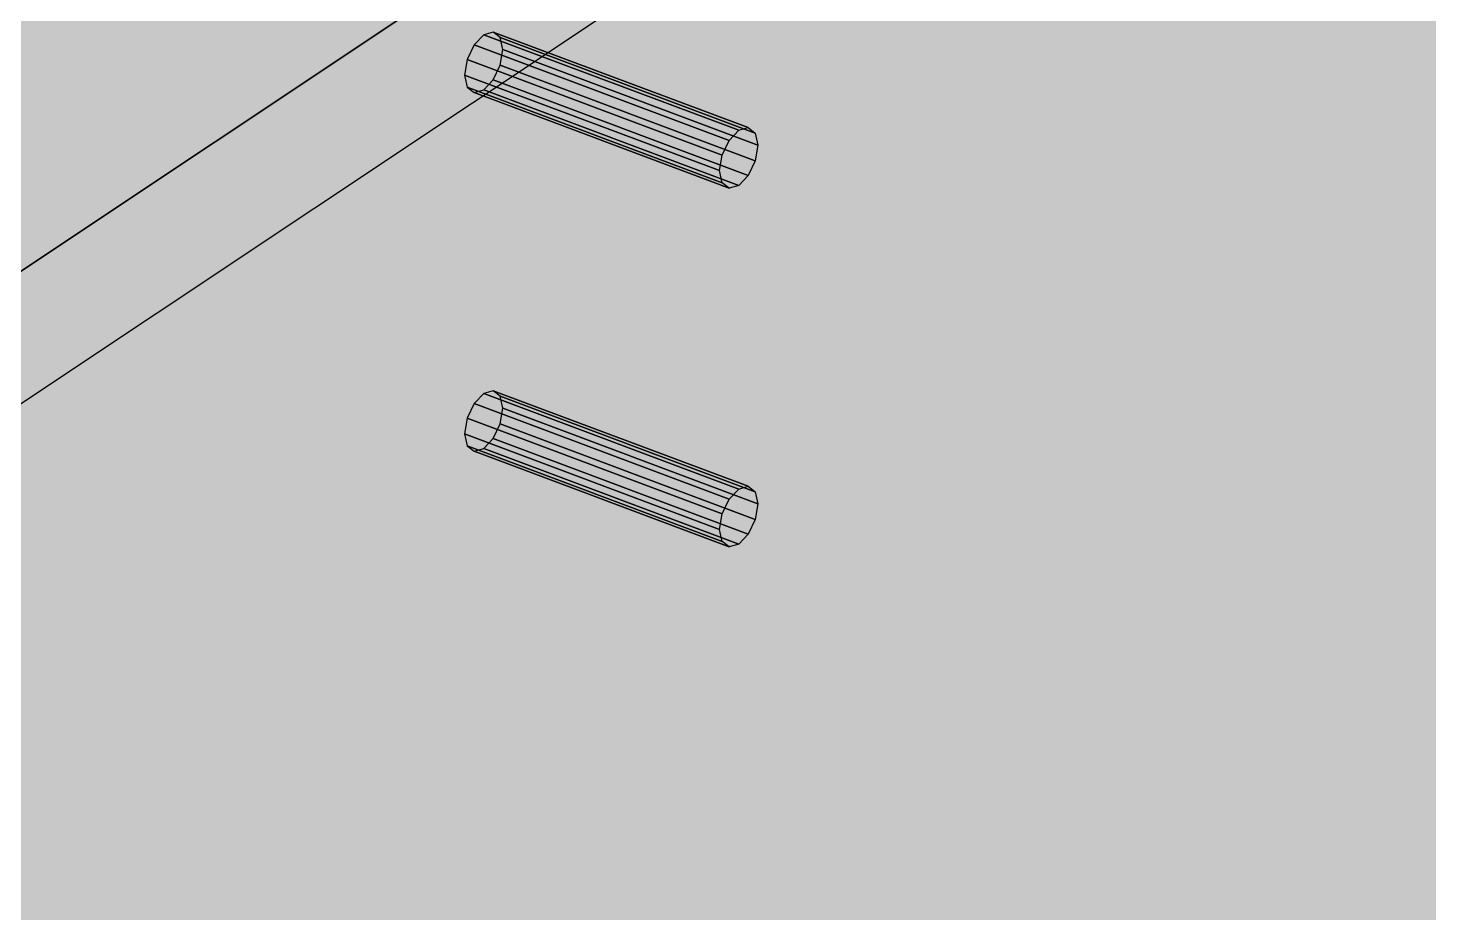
# Model space of a CAD drawing. Header units: millimetres. Extents: x 50 to 612415, y 2 to 4150.
# Drawn here: x 470819.75 to 470865.07, y 2756.14 to 2784.78 of the extents above; entities that cross this region are included whole.
import ezdxf

# ---------------------------------------------------------------- set-up
doc = ezdxf.new("R2010")
doc.units = ezdxf.units.MM
doc.layers.add('HATCH', color=8, linetype='Continuous', lineweight=9)
doc.layers.add('OUTLINE', color=7, linetype='Continuous', lineweight=25)

msp = doc.modelspace()

# ---------------------------------------------------------------- hatches: boundary and pattern name
at = {"layer": 'HATCH', "true_color": 0xccae87}
for points in [[(470093.304, 3132.09), (469761.573, 3099.927), (471407.856, 2492.235)], [(470233.501, 3079.516), (470093.304, 3132.09), (471407.856, 2492.235)], [(470093.304, 3128.519), (469761.573, 3096.356), (471407.856, 2488.664)], [(471407.856, 2488.664), (469761.573, 3096.356), (470093.304, 3128.519)], [(470233.501, 3075.945), (470093.304, 3128.519), (471407.856, 2488.664)], [(471407.856, 2488.664), (470093.304, 3128.519), (470233.501, 3075.945)], [(470093.304, 3124.055), (469761.573, 3091.892), (471407.856, 2484.201)], [(471407.856, 2484.201), (469761.573, 3091.892), (470093.304, 3124.055)], [(470233.501, 3071.481), (470093.304, 3124.055), (471407.856, 2484.201)], [(471407.856, 2484.201), (470093.304, 3124.055), (470233.501, 3071.481)], [(470093.304, 3122.269), (469762.81, 3090.931), (471406.207, 2483.034)], [(471406.207, 2483.034), (469762.81, 3090.931), (470093.304, 3122.269)], [(470233.501, 3069.696), (470093.304, 3122.269), (471406.207, 2483.034)], [(471406.207, 2483.034), (470093.304, 3122.269), (470233.501, 3069.696)], [(470093.304, 3121.823), (469763.12, 3090.691), (471405.794, 2482.742)], [(471405.794, 2482.742), (469763.12, 3090.691), (470093.304, 3121.823)], [(470233.501, 3069.249), (470093.304, 3121.823), (471405.794, 2482.742)], [(471405.794, 2482.742), (470093.304, 3121.823), (470233.501, 3069.249)], [(470093.304, 3119.591), (469764.666, 3089.49), (471403.732, 2481.283)], [(471403.732, 2481.283), (469764.666, 3089.49), (470093.304, 3119.591)], [(470233.501, 3067.017), (470093.304, 3119.591), (471403.732, 2481.283)], [(471403.732, 2481.283), (470093.304, 3119.591), (470233.501, 3067.017)], [(471400.434, 2478.949), (469767.14, 3087.568), (470093.304, 3116.02)], [(471400.434, 2478.949), (470093.304, 3116.02), (470233.501, 3063.446)], [(470373.698, 3026.942), (470233.501, 3079.516), (471407.856, 2492.235)], [(471407.856, 2488.664), (470233.501, 3075.945), (470373.698, 3023.371)], [(470373.698, 3023.371), (470233.501, 3075.945), (471407.856, 2488.664)], [(471407.856, 2484.201), (470233.501, 3071.481), (470373.698, 3018.907)], [(470373.698, 3018.907), (470233.501, 3071.481), (471407.856, 2484.201)], [(470373.698, 3017.122), (470233.501, 3069.696), (471406.207, 2483.034)], [(471406.207, 2483.034), (470233.501, 3069.696), (470373.698, 3017.122)], [(470373.698, 3016.675), (470233.501, 3069.249), (471405.794, 2482.742)], [(471405.794, 2482.742), (470233.501, 3069.249), (470373.698, 3016.675)], [(471403.732, 2481.283), (470233.501, 3067.017), (470373.698, 3014.444)], [(470373.698, 3014.444), (470233.501, 3067.017), (471403.732, 2481.283)], [(471400.434, 2478.949), (470233.501, 3063.446), (470373.698, 3010.873)], [(470513.895, 2974.368), (470373.698, 3026.942), (471407.856, 2492.235)], [(470513.895, 2970.797), (470373.698, 3023.371), (471407.856, 2488.664)], [(471407.856, 2488.664), (470373.698, 3023.371), (470513.895, 2970.797)], [(470513.895, 2966.333), (470373.698, 3018.907), (471407.856, 2484.201)], [(471407.856, 2484.201), (470373.698, 3018.907), (470513.895, 2966.333)], [(470513.895, 2964.548), (470373.698, 3017.122), (471406.207, 2483.034)], [(471406.207, 2483.034), (470373.698, 3017.122), (470513.895, 2964.548)], [(470513.895, 2964.102), (470373.698, 3016.675), (471405.794, 2482.742)], [(471405.794, 2482.742), (470373.698, 3016.675), (470513.895, 2964.102)], [(470513.895, 2961.87), (470373.698, 3014.444), (471403.732, 2481.283)], [(471403.732, 2481.283), (470373.698, 3014.444), (470513.895, 2961.87)], [(471400.434, 2478.949), (470373.698, 3010.873), (470513.895, 2958.299)], [(470654.091, 2918.223), (470513.895, 2970.797), (471407.856, 2488.664)], [(471407.856, 2488.664), (470513.895, 2970.797), (470654.091, 2918.223)], [(470654.091, 2913.76), (470513.895, 2966.333), (471407.856, 2484.201)], [(471407.856, 2484.201), (470513.895, 2966.333), (470654.091, 2913.76)], [(470654.091, 2911.974), (470513.895, 2964.548), (471406.207, 2483.034)], [(471406.207, 2483.034), (470513.895, 2964.548), (470654.091, 2911.974)], [(470654.091, 2911.528), (470513.895, 2964.102), (471405.794, 2482.742)], [(471405.794, 2482.742), (470513.895, 2964.102), (470654.091, 2911.528)], [(470654.091, 2909.296), (470513.895, 2961.87), (471403.732, 2481.283)], [(471403.732, 2481.283), (470513.895, 2961.87), (470654.091, 2909.296)], [(471400.434, 2478.949), (470513.895, 2958.299), (470654.091, 2905.725)], [(470742.952, 2734.449), (470866.655, 2816.918), (470874.902, 2813.825), (470751.198, 2731.356)], [(470751.198, 2731.356), (470874.902, 2813.825), (470879.025, 2812.279), (470755.322, 2729.81)]]:
    msp.add_hatch(color=43, dxfattribs=at).paths.add_polyline_path(points)
at = {"layer": 'HATCH', "true_color": 0xbda27d}
for points in [[(470775.114, 2744.973), (470742.952, 2734.449), (470866.655, 2816.918)], [(470775.424, 2745.059), (470775.114, 2744.973), (470866.655, 2816.918)], [(470775.65, 2744.883), (470775.424, 2745.059), (470866.655, 2816.918)], [(470834.492, 2784.558), (470775.65, 2744.883), (470866.655, 2816.918)], [(470834.801, 2784.644), (470834.492, 2784.558), (470866.655, 2816.918)], [(470834.801, 2783.098), (470866.655, 2816.918), (470866.655, 2735.677)], [(470834.801, 2783.098), (470835.028, 2783.576), (470866.655, 2816.918)], [(470835.028, 2784.468), (470834.801, 2784.644), (470866.655, 2816.918)], [(470835.028, 2783.576), (470835.11, 2784.077), (470866.655, 2816.918)], [(470835.11, 2784.077), (470835.028, 2784.468), (470866.655, 2816.918)], [(470768.006, 2683.267), (470751.198, 2731.356), (470874.902, 2813.825)], [(470874.902, 2813.825), (470751.198, 2731.356), (470783.361, 2741.88)], [(470859.439, 2745.711), (470768.006, 2683.267), (470874.902, 2813.825)], [(470874.902, 2813.825), (470783.361, 2741.88), (470783.67, 2741.967)], [(470874.902, 2813.825), (470783.67, 2741.967), (470783.897, 2741.791)], [(470874.902, 2813.825), (470783.897, 2741.791), (470842.739, 2781.465)], [(470874.902, 2813.825), (470842.739, 2781.465), (470843.048, 2781.552)], [(470874.902, 2732.585), (470874.902, 2813.825), (470843.048, 2780.005)], [(470874.902, 2813.825), (470843.274, 2780.483), (470843.048, 2780.005)], [(470874.902, 2813.825), (470843.048, 2781.552), (470843.274, 2781.376)], [(470874.902, 2813.825), (470843.357, 2780.985), (470843.274, 2780.483)], [(470874.902, 2813.825), (470843.274, 2781.376), (470843.357, 2780.985)], [(470859.799, 2745.883), (470859.439, 2745.711), (470874.902, 2813.825)], [(470860.134, 2745.906), (470859.799, 2745.883), (470874.902, 2813.825)], [(470860.423, 2745.779), (470860.134, 2745.906), (470874.902, 2813.825)], [(470860.644, 2745.51), (470860.423, 2745.779), (470874.902, 2813.825)], [(470860.783, 2745.118), (470860.644, 2745.51), (470874.902, 2813.825)], [(470860.783, 2744.079), (470874.902, 2813.825), (470874.902, 2732.585)], [(470860.783, 2744.079), (470860.83, 2744.63), (470874.902, 2813.825)], [(470860.83, 2744.63), (470860.783, 2745.118), (470874.902, 2813.825)], [(470879.025, 2812.279), (470755.322, 2729.81), (470772.129, 2681.72)], [(470879.025, 2812.279), (470772.129, 2681.72), (470863.562, 2744.165)], [(470834.492, 2784.558), (470834.183, 2784.232), (470775.65, 2744.883)], [(470834.183, 2784.232), (470833.956, 2783.754), (470775.65, 2744.883)], [(470833.956, 2783.754), (470833.873, 2783.252), (470775.65, 2744.883)], [(470833.873, 2783.252), (470775.733, 2744.492), (470775.65, 2744.883)], [(470775.733, 2744.492), (470833.873, 2783.252), (470833.956, 2782.861)], [(470775.114, 2743.187), (470833.956, 2782.861), (470834.183, 2782.685)], [(470775.114, 2743.187), (470775.424, 2743.513), (470833.956, 2782.861)], [(470834.492, 2772.952), (470775.114, 2743.187), (470834.183, 2782.685)], [(470775.424, 2743.513), (470775.65, 2743.991), (470833.956, 2782.861)], [(470775.65, 2743.991), (470775.733, 2744.492), (470833.956, 2782.861)], [(470834.183, 2782.685), (470834.492, 2782.772), (470866.655, 2735.677)], [(470835.11, 2772.471), (470834.183, 2782.685), (470866.655, 2735.677)], [(470835.11, 2772.471), (470835.028, 2772.863), (470834.183, 2782.685)], [(470835.028, 2772.863), (470834.801, 2773.038), (470834.183, 2782.685)], [(470834.801, 2773.038), (470834.492, 2772.952), (470834.183, 2782.685)], [(470834.492, 2782.772), (470834.801, 2783.098), (470866.655, 2735.677)], [(470783.897, 2741.791), (470842.429, 2781.139), (470842.739, 2781.465)], [(470783.897, 2741.791), (470842.203, 2780.661), (470842.429, 2781.139)], [(470783.897, 2741.791), (470842.12, 2780.16), (470842.203, 2780.661)], [(470783.897, 2741.791), (470783.98, 2741.4), (470842.12, 2780.16)], [(470842.203, 2779.769), (470842.12, 2780.16), (470783.98, 2741.4)], [(470874.902, 2732.585), (470843.048, 2780.005), (470842.739, 2779.679)], [(470842.429, 2779.593), (470842.203, 2779.769), (470783.361, 2740.094)], [(470842.203, 2779.769), (470783.67, 2740.42), (470783.361, 2740.094)], [(470842.429, 2779.593), (470783.361, 2740.094), (470842.739, 2769.859)], [(470842.203, 2779.769), (470783.897, 2740.898), (470783.67, 2740.42)], [(470842.203, 2779.769), (470783.98, 2741.4), (470783.897, 2740.898)], [(470874.902, 2732.585), (470842.739, 2779.679), (470842.429, 2779.593)], [(470874.902, 2732.585), (470842.429, 2779.593), (470843.357, 2769.379)], [(470842.429, 2779.593), (470843.274, 2769.77), (470843.357, 2769.379)], [(470842.429, 2779.593), (470843.048, 2769.946), (470843.274, 2769.77)], [(470842.429, 2779.593), (470842.739, 2769.859), (470843.048, 2769.946)], [(470834.492, 2772.952), (470775.733, 2732.886), (470775.114, 2743.187)], [(470834.492, 2772.952), (470834.183, 2772.626), (470775.733, 2732.886)], [(470834.183, 2772.626), (470833.956, 2772.148), (470775.733, 2732.886)], [(470835.028, 2771.97), (470835.11, 2772.471), (470866.655, 2735.677)], [(470833.956, 2772.148), (470833.873, 2771.647), (470775.733, 2732.886)], [(470834.801, 2771.492), (470835.028, 2771.97), (470866.655, 2735.677)], [(470775.733, 2732.886), (470833.873, 2771.647), (470833.956, 2771.256)], [(470834.492, 2771.166), (470834.801, 2771.492), (470866.655, 2735.677)], [(470775.114, 2731.581), (470833.956, 2771.256), (470834.183, 2771.08)], [(470775.114, 2731.581), (470775.424, 2731.907), (470833.956, 2771.256)], [(470851.552, 2748.975), (470775.114, 2731.581), (470834.492, 2771.166)], [(470775.114, 2731.581), (470834.183, 2771.08), (470834.492, 2771.166)], [(470775.424, 2731.907), (470775.65, 2732.385), (470833.956, 2771.256)], [(470775.65, 2732.385), (470775.733, 2732.886), (470833.956, 2771.256)], [(470852.397, 2748.603), (470834.492, 2771.166), (470866.655, 2735.677)], [(470852.397, 2748.603), (470852.176, 2748.871), (470834.492, 2771.166)], [(470852.176, 2748.871), (470851.888, 2748.998), (470834.492, 2771.166)], [(470851.888, 2748.998), (470851.552, 2748.975), (470834.492, 2771.166)], [(470783.361, 2740.094), (470783.98, 2729.794), (470842.739, 2769.859)], [(470783.98, 2729.794), (470842.429, 2769.533), (470842.739, 2769.859)], [(470783.98, 2729.794), (470842.203, 2769.056), (470842.429, 2769.533)], [(470874.902, 2732.585), (470843.357, 2769.379), (470843.274, 2768.877)], [(470783.98, 2729.794), (470842.12, 2768.554), (470842.203, 2769.056)], [(470874.902, 2732.585), (470843.274, 2768.877), (470843.048, 2768.399)], [(470842.203, 2768.163), (470842.12, 2768.554), (470783.98, 2729.794)], [(470874.902, 2732.585), (470843.048, 2768.399), (470842.739, 2768.074)], [(470842.429, 2767.987), (470842.203, 2768.163), (470783.361, 2728.489)], [(470842.203, 2768.163), (470783.67, 2728.814), (470783.361, 2728.489)], [(470842.739, 2768.074), (470783.361, 2728.489), (470859.799, 2745.883)], [(470842.739, 2768.074), (470842.429, 2767.987), (470783.361, 2728.489)], [(470842.203, 2768.163), (470783.897, 2729.292), (470783.67, 2728.814)], [(470842.203, 2768.163), (470783.98, 2729.794), (470783.897, 2729.292)], [(470874.902, 2732.585), (470842.739, 2768.074), (470860.644, 2745.51)], [(470842.739, 2768.074), (470860.423, 2745.779), (470860.644, 2745.51)], [(470842.739, 2768.074), (470860.134, 2745.906), (470860.423, 2745.779)], [(470842.739, 2768.074), (470859.799, 2745.883), (470860.134, 2745.906)]]:
    msp.add_hatch(color=33, dxfattribs=at).paths.add_polyline_path(points)
at = {"layer": 'HATCH', "true_color": 0xceb088}
for points in [[(470834.492, 2784.558), (470834.183, 2784.232), (470842.429, 2781.139), (470842.739, 2781.465)], [(470834.492, 2782.772), (470834.801, 2783.098), (470843.048, 2780.005), (470842.739, 2779.679)], [(470834.492, 2772.952), (470834.183, 2772.626), (470842.429, 2769.533), (470842.739, 2769.859)], [(470834.492, 2771.166), (470834.801, 2771.492), (470843.048, 2768.399), (470842.739, 2768.074)]]:
    msp.add_hatch(color=43, dxfattribs=at).paths.add_polyline_path(points)
at = {"layer": 'HATCH', "true_color": 0xc8ab85}
for points in [[(470834.801, 2784.644), (470834.492, 2784.558), (470842.739, 2781.465), (470843.048, 2781.552)], [(470834.183, 2782.685), (470834.492, 2782.772), (470842.739, 2779.679), (470842.429, 2779.593)], [(470834.801, 2773.038), (470834.492, 2772.952), (470842.739, 2769.859), (470843.048, 2769.946)], [(470834.183, 2771.08), (470834.492, 2771.166), (470842.739, 2768.074), (470842.429, 2767.987)]]:
    msp.add_hatch(color=43, dxfattribs=at).paths.add_polyline_path(points)
at = {"layer": 'HATCH', "true_color": 0xbea27e}
for points in [[(470835.028, 2784.468), (470834.801, 2784.644), (470843.048, 2781.552), (470843.274, 2781.376)], [(470833.956, 2782.861), (470834.183, 2782.685), (470842.429, 2779.593), (470842.203, 2779.769)], [(470835.028, 2772.863), (470834.801, 2773.038), (470843.048, 2769.946), (470843.274, 2769.77)], [(470833.956, 2771.256), (470834.183, 2771.08), (470842.429, 2767.987), (470842.203, 2768.163)]]:
    msp.add_hatch(color=33, dxfattribs=at).paths.add_polyline_path(points)
at = {"layer": 'HATCH', "true_color": 0xccaf87}
for points in [[(470834.183, 2784.232), (470833.956, 2783.754), (470842.203, 2780.661), (470842.429, 2781.139)], [(470834.801, 2783.098), (470835.028, 2783.576), (470843.274, 2780.483), (470843.048, 2780.005)], [(470834.183, 2772.626), (470833.956, 2772.148), (470842.203, 2769.056), (470842.429, 2769.533)], [(470834.801, 2771.492), (470835.028, 2771.97), (470843.274, 2768.877), (470843.048, 2768.399)]]:
    msp.add_hatch(color=43, dxfattribs=at).paths.add_polyline_path(points)
at = {"layer": 'HATCH', "true_color": 0xba9f7b}
for points in [[(470835.11, 2784.077), (470835.028, 2784.468), (470843.274, 2781.376), (470843.357, 2780.985)], [(470833.873, 2783.252), (470833.956, 2782.861), (470842.203, 2779.769), (470842.12, 2780.16)], [(470835.11, 2772.471), (470835.028, 2772.863), (470843.274, 2769.77), (470843.357, 2769.379)], [(470833.873, 2771.647), (470833.956, 2771.256), (470842.203, 2768.163), (470842.12, 2768.554)]]:
    msp.add_hatch(color=33, dxfattribs=at).paths.add_polyline_path(points)
at = {"layer": 'HATCH', "true_color": 0xc5a883}
for points in [[(470835.028, 2783.576), (470835.11, 2784.077), (470843.357, 2780.985), (470843.274, 2780.483)], [(470833.956, 2783.754), (470833.873, 2783.252), (470842.12, 2780.16), (470842.203, 2780.661)], [(470835.028, 2771.97), (470835.11, 2772.471), (470843.357, 2769.379), (470843.274, 2768.877)], [(470833.956, 2772.148), (470833.873, 2771.647), (470842.12, 2768.554), (470842.203, 2769.056)]]:
    msp.add_hatch(color=43, dxfattribs=at).paths.add_polyline_path(points)

# ---------------------------------------------------------------- linework, layer by layer
at = {"layer": 'OUTLINE', "color": 139, "true_color": 0x42544a}
for p, q in [((470874.902, 2813.825), (470751.198, 2731.356)), ((470751.198, 2731.356), (470874.902, 2813.825)), ((470751.198, 2731.356), (470874.902, 2813.825)), ((470874.902, 2813.825), (470751.198, 2731.356)), ((470879.025, 2812.279), (470755.322, 2729.81)), ((470879.025, 2812.279), (470755.322, 2729.81)), ((470834.492, 2784.558), (470834.183, 2784.232)), ((470834.492, 2784.558), (470834.183, 2784.232)), ((470834.801, 2784.644), (470834.492, 2784.558)), ((470834.801, 2784.644), (470834.492, 2784.558)), ((470834.492, 2784.558), (470842.739, 2781.465)), ((470842.739, 2781.465), (470834.492, 2784.558)), ((470835.028, 2784.468), (470834.801, 2784.644)), ((470835.028, 2784.468), (470834.801, 2784.644)), ((470834.801, 2784.644), (470843.048, 2781.552)), ((470843.048, 2781.552), (470834.801, 2784.644)), ((470834.183, 2784.232), (470833.956, 2783.754)), ((470834.183, 2784.232), (470833.956, 2783.754)), ((470834.183, 2784.232), (470842.429, 2781.139)), ((470842.429, 2781.139), (470834.183, 2784.232)), ((470835.11, 2784.077), (470835.028, 2784.468)), ((470835.11, 2784.077), (470835.028, 2784.468)), ((470835.028, 2784.468), (470843.274, 2781.376)), ((470843.274, 2781.376), (470835.028, 2784.468)), ((470835.028, 2783.576), (470835.11, 2784.077)), ((470835.028, 2783.576), (470835.11, 2784.077)), ((470835.11, 2784.077), (470843.357, 2780.985)), ((470843.357, 2780.985), (470835.11, 2784.077)), ((470833.956, 2783.754), (470833.873, 2783.252)), ((470833.956, 2783.754), (470833.873, 2783.252)), ((470842.203, 2780.661), (470833.956, 2783.754)), ((470833.956, 2783.754), (470842.203, 2780.661)), ((470833.873, 2783.252), (470833.956, 2782.861)), ((470842.12, 2780.16), (470833.873, 2783.252)), ((470833.873, 2783.252), (470842.12, 2780.16)), ((470833.873, 2783.252), (470833.956, 2782.861)), ((470834.801, 2783.098), (470835.028, 2783.576)), ((470834.801, 2783.098), (470835.028, 2783.576)), ((470835.028, 2783.576), (470843.274, 2780.483)), ((470843.274, 2780.483), (470835.028, 2783.576)), ((470833.956, 2782.861), (470834.183, 2782.685)), ((470842.203, 2779.769), (470833.956, 2782.861)), ((470833.956, 2782.861), (470842.203, 2779.769)), ((470833.956, 2782.861), (470834.183, 2782.685)), ((470834.183, 2782.685), (470834.492, 2782.772)), ((470834.183, 2782.685), (470834.492, 2782.772)), ((470842.429, 2779.593), (470834.183, 2782.685)), ((470834.183, 2782.685), (470842.429, 2779.593)), ((470834.492, 2782.772), (470834.801, 2783.098)), ((470834.492, 2782.772), (470834.801, 2783.098)), ((470842.739, 2779.679), (470834.492, 2782.772)), ((470834.492, 2782.772), (470842.739, 2779.679)), ((470843.048, 2780.005), (470834.801, 2783.098)), ((470834.801, 2783.098), (470843.048, 2780.005)), ((470842.429, 2781.139), (470842.739, 2781.465)), ((470842.429, 2781.139), (470842.739, 2781.465)), ((470842.739, 2781.465), (470843.048, 2781.552)), ((470842.739, 2781.465), (470843.048, 2781.552)), ((470843.048, 2781.552), (470843.274, 2781.376)), ((470843.048, 2781.552), (470843.274, 2781.376)), ((470843.274, 2781.376), (470843.357, 2780.985)), ((470843.274, 2781.376), (470843.357, 2780.985)), ((470842.203, 2780.661), (470842.429, 2781.139)), ((470842.203, 2780.661), (470842.429, 2781.139)), ((470843.357, 2780.985), (470843.274, 2780.483)), ((470843.357, 2780.985), (470843.274, 2780.483)), ((470842.12, 2780.16), (470842.203, 2780.661)), ((470842.12, 2780.16), (470842.203, 2780.661)), ((470843.274, 2780.483), (470843.048, 2780.005)), ((470843.274, 2780.483), (470843.048, 2780.005)), ((470842.203, 2779.769), (470842.12, 2780.16)), ((470842.203, 2779.769), (470842.12, 2780.16)), ((470843.048, 2780.005), (470842.739, 2779.679)), ((470843.048, 2780.005), (470842.739, 2779.679)), ((470842.429, 2779.593), (470842.203, 2779.769)), ((470842.429, 2779.593), (470842.203, 2779.769)), ((470842.739, 2779.679), (470842.429, 2779.593)), ((470842.739, 2779.679), (470842.429, 2779.593)), ((470834.492, 2772.952), (470834.183, 2772.626)), ((470834.492, 2772.952), (470834.183, 2772.626)), ((470834.801, 2773.038), (470834.492, 2772.952)), ((470834.801, 2773.038), (470834.492, 2772.952)), ((470834.492, 2772.952), (470842.739, 2769.859)), ((470842.739, 2769.859), (470834.492, 2772.952)), ((470835.028, 2772.863), (470834.801, 2773.038)), ((470835.028, 2772.863), (470834.801, 2773.038)), ((470834.801, 2773.038), (470843.048, 2769.946)), ((470843.048, 2769.946), (470834.801, 2773.038)), ((470835.11, 2772.471), (470835.028, 2772.863)), ((470835.11, 2772.471), (470835.028, 2772.863)), ((470835.028, 2772.863), (470843.274, 2769.77)), ((470843.274, 2769.77), (470835.028, 2772.863)), ((470834.183, 2772.626), (470833.956, 2772.148)), ((470834.183, 2772.626), (470833.956, 2772.148)), ((470834.183, 2772.626), (470842.429, 2769.533)), ((470842.429, 2769.533), (470834.183, 2772.626)), ((470835.028, 2771.97), (470835.11, 2772.471)), ((470835.028, 2771.97), (470835.11, 2772.471)), ((470835.11, 2772.471), (470843.357, 2769.379)), ((470843.357, 2769.379), (470835.11, 2772.471)), ((470833.956, 2772.148), (470833.873, 2771.647)), ((470833.956, 2772.148), (470833.873, 2771.647)), ((470842.203, 2769.056), (470833.956, 2772.148)), ((470833.956, 2772.148), (470842.203, 2769.056)), ((470834.801, 2771.492), (470835.028, 2771.97)), ((470834.801, 2771.492), (470835.028, 2771.97)), ((470835.028, 2771.97), (470843.274, 2768.877)), ((470843.274, 2768.877), (470835.028, 2771.97)), ((470833.873, 2771.647), (470833.956, 2771.256)), ((470842.12, 2768.554), (470833.873, 2771.647)), ((470833.873, 2771.647), (470842.12, 2768.554)), ((470833.873, 2771.647), (470833.956, 2771.256)), ((470834.492, 2771.166), (470834.801, 2771.492)), ((470834.492, 2771.166), (470834.801, 2771.492)), ((470843.048, 2768.399), (470834.801, 2771.492)), ((470834.801, 2771.492), (470843.048, 2768.399)), ((470833.956, 2771.256), (470834.183, 2771.08)), ((470842.203, 2768.163), (470833.956, 2771.256)), ((470833.956, 2771.256), (470842.203, 2768.163)), ((470833.956, 2771.256), (470834.183, 2771.08)), ((470834.183, 2771.08), (470834.492, 2771.166)), ((470834.183, 2771.08), (470834.492, 2771.166)), ((470842.429, 2767.987), (470834.183, 2771.08)), ((470834.183, 2771.08), (470842.429, 2767.987)), ((470842.739, 2768.074), (470834.492, 2771.166)), ((470834.492, 2771.166), (470842.739, 2768.074)), ((470842.429, 2769.533), (470842.739, 2769.859)), ((470842.429, 2769.533), (470842.739, 2769.859)), ((470842.739, 2769.859), (470843.048, 2769.946)), ((470842.739, 2769.859), (470843.048, 2769.946)), ((470843.048, 2769.946), (470843.274, 2769.77)), ((470843.048, 2769.946), (470843.274, 2769.77)), ((470843.274, 2769.77), (470843.357, 2769.379)), ((470843.274, 2769.77), (470843.357, 2769.379)), ((470842.203, 2769.056), (470842.429, 2769.533)), ((470842.203, 2769.056), (470842.429, 2769.533)), ((470843.357, 2769.379), (470843.274, 2768.877)), ((470843.357, 2769.379), (470843.274, 2768.877)), ((470842.12, 2768.554), (470842.203, 2769.056)), ((470842.12, 2768.554), (470842.203, 2769.056)), ((470843.274, 2768.877), (470843.048, 2768.399)), ((470843.274, 2768.877), (470843.048, 2768.399)), ((470842.203, 2768.163), (470842.12, 2768.554)), ((470842.203, 2768.163), (470842.12, 2768.554)), ((470843.048, 2768.399), (470842.739, 2768.074)), ((470843.048, 2768.399), (470842.739, 2768.074)), ((470842.429, 2767.987), (470842.203, 2768.163)), ((470842.429, 2767.987), (470842.203, 2768.163)), ((470842.739, 2768.074), (470842.429, 2767.987)), ((470842.739, 2768.074), (470842.429, 2767.987))]:
    msp.add_line(p, q, dxfattribs=at)

doc.saveas('drawing.dxf')
